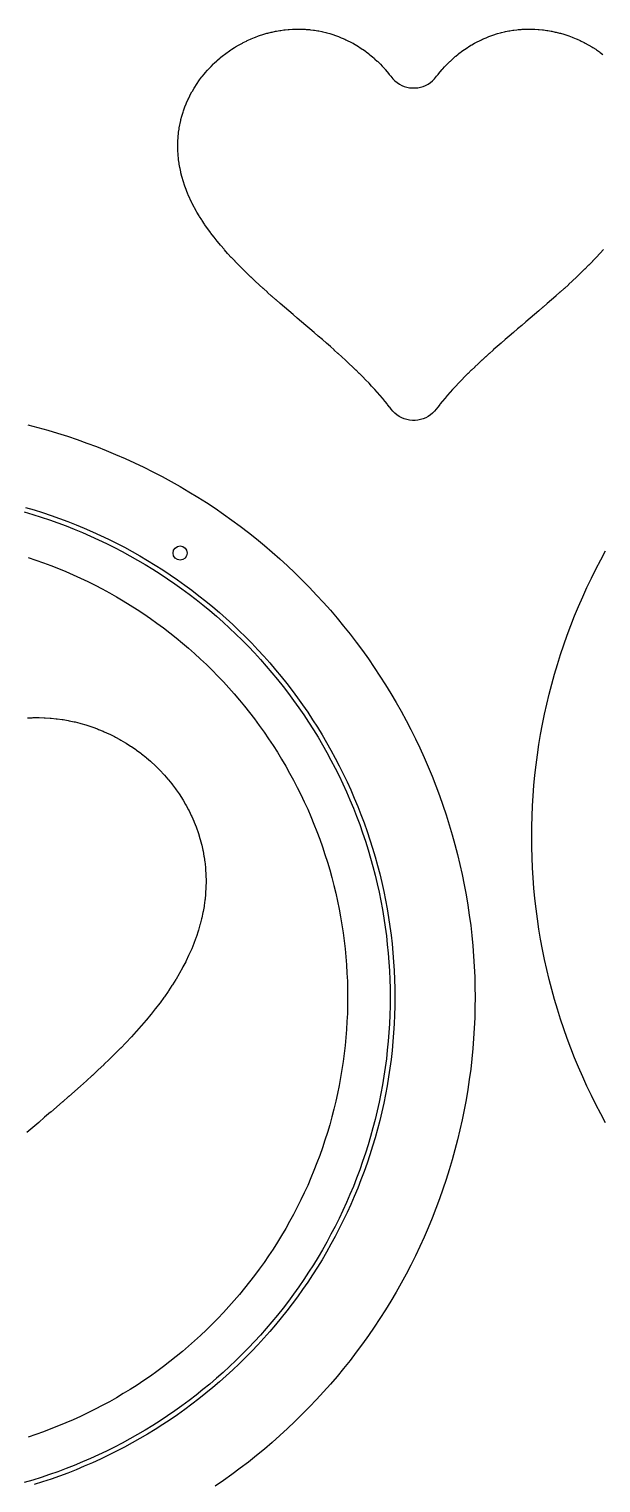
# Model space of a CAD drawing. Header units: metres. Extents: x 10 to 1210, y 10 to 2755.
# Drawn here: x 801.5 to 922.7, y 2446.1 to 2754.2 of the extents above; entities that cross this region are included whole.
import ezdxf

# ---------------------------------------------------------------- set-up
doc = ezdxf.new("R2010")
doc.units = ezdxf.units.M
for name, color, linetype in [('ACIKLIK', 5, 'Continuous'), ('ASKI_DELIK', 6, 'Continuous'), ('CAM_SABLON', 4, 'Continuous'), ('DIS_KENAR_V91_Z3', 1, 'Continuous'), ('LAMBA_T4_Z4', 3, 'Continuous')]:
    doc.layers.add(name, color=color, linetype=linetype)

msp = doc.modelspace()

# ---------------------------------------------------------------- linework, layer by layer
at = {"layer": 'ACIKLIK'}
msp.add_lwpolyline([(801.28, 2642.2), (802.91, 2641.66), (804.52, 2641.09), (806.12, 2640.49), (807.71, 2639.86), (809.29, 2639.21), (810.86, 2638.53), (812.42, 2637.82), (813.96, 2637.08), (815.49, 2636.32), (817.01, 2635.53), (818.51, 2634.71), (820, 2633.87), (821.47, 2633), (822.93, 2632.11), (824.37, 2631.19), (825.8, 2630.24), (827.21, 2629.28), (828.6, 2628.28), (829.98, 2627.27), (831.33, 2626.22), (832.67, 2625.16), (833.99, 2624.07), (835.29, 2622.96), (836.57, 2621.83), (837.84, 2620.67), (839.08, 2619.49), (840.3, 2618.3), (841.49, 2617.08), (842.67, 2615.84), (843.83, 2614.57), (844.96, 2613.29), (846.07, 2611.99), (847.16, 2610.67), (848.22, 2609.33), (849.27, 2607.98), (850.28, 2606.6), (851.28, 2605.21), (852.24, 2603.8), (853.19, 2602.37), (854.11, 2600.93), (855, 2599.47), (855.87, 2598), (856.71, 2596.51), (857.53, 2595.01), (858.32, 2593.49), (859.08, 2591.96), (859.82, 2590.42), (860.53, 2588.86), (861.21, 2587.29), (861.86, 2585.71), (862.49, 2584.12), (863.09, 2582.52), (863.66, 2580.91), (864.2, 2579.28), (864.72, 2577.65), (865.2, 2576.01), (865.66, 2574.36), (866.09, 2572.71), (866.49, 2571.04), (866.86, 2569.38), (867.2, 2567.7), (867.51, 2566.02), (867.79, 2564.33), (868.05, 2562.64), (868.27, 2560.94), (868.46, 2559.24), (868.63, 2557.54), (868.76, 2555.84), (868.86, 2554.13), (868.94, 2552.42), (868.98, 2550.71), (869, 2549), (869, 2549), (868.98, 2547.29), (868.94, 2545.58), (868.86, 2543.87), (868.76, 2542.16), (868.63, 2540.46), (868.46, 2538.76), (868.27, 2537.06), (868.05, 2535.36), (867.79, 2533.67), (867.51, 2531.98), (867.2, 2530.3), (866.86, 2528.62), (866.49, 2526.96), (866.09, 2525.29), (865.66, 2523.64), (865.2, 2521.99), (864.72, 2520.35), (864.2, 2518.72), (863.66, 2517.09), (863.09, 2515.48), (862.49, 2513.88), (861.86, 2512.29), (861.21, 2510.71), (860.53, 2509.14), (859.82, 2507.58), (859.08, 2506.04), (858.32, 2504.51), (857.53, 2502.99), (856.71, 2501.49), (855.87, 2500), (855, 2498.53), (854.11, 2497.07), (853.19, 2495.63), (852.24, 2494.2), (851.28, 2492.79), (850.28, 2491.4), (849.27, 2490.02), (848.22, 2488.67), (847.16, 2487.33), (846.07, 2486.01), (844.96, 2484.71), (843.83, 2483.43), (842.67, 2482.16), (841.49, 2480.92), (840.3, 2479.7), (839.08, 2478.51), (837.84, 2477.33), (836.57, 2476.17), (835.29, 2475.04), (833.99, 2473.93), (832.67, 2472.84), (831.33, 2471.78), (829.98, 2470.73), (828.6, 2469.72), (827.21, 2468.72), (825.8, 2467.76), (824.37, 2466.81), (822.93, 2465.89), (821.47, 2465), (820, 2464.13), (818.51, 2463.29), (817.01, 2462.47), (815.49, 2461.68), (813.96, 2460.92), (812.42, 2460.18), (810.86, 2459.47), (809.29, 2458.79), (807.71, 2458.14), (806.12, 2457.51), (804.52, 2456.91), (802.91, 2456.34), (801.28, 2455.8)], dxfattribs=at)
at = {"layer": 'ASKI_DELIK'}
msp.add_circle((833.5, 2643.14), 1.5, dxfattribs=at)
at = {"layer": 'CAM_SABLON'}
msp.add_lwpolyline([(800.49, 2651.85), (802.28, 2651.32), (804.06, 2650.76), (805.84, 2650.17), (807.6, 2649.55), (809.35, 2648.89), (811.08, 2648.21), (812.81, 2647.49), (814.52, 2646.75), (816.22, 2645.97), (817.91, 2645.17), (819.58, 2644.34), (821.23, 2643.47), (822.87, 2642.58), (824.5, 2641.66), (826.11, 2640.72), (827.7, 2639.74), (829.28, 2638.74), (830.83, 2637.71), (832.37, 2636.65), (833.89, 2635.56), (835.39, 2634.45), (836.88, 2633.32), (838.34, 2632.15), (839.78, 2630.97), (841.2, 2629.75), (842.6, 2628.52), (843.97, 2627.25), (845.33, 2625.97), (846.66, 2624.66), (847.97, 2623.33), (849.25, 2621.97), (850.52, 2620.6), (851.75, 2619.2), (852.97, 2617.78), (854.15, 2616.34), (855.32, 2614.88), (856.45, 2613.39), (857.56, 2611.89), (858.65, 2610.37), (859.71, 2608.83), (860.74, 2607.28), (861.74, 2605.7), (862.72, 2604.11), (863.66, 2602.5), (864.58, 2600.87), (865.47, 2599.23), (866.34, 2597.58), (867.17, 2595.91), (867.97, 2594.22), (868.75, 2592.52), (869.49, 2590.81), (870.21, 2589.08), (870.89, 2587.35), (871.55, 2585.6), (872.17, 2583.84), (872.76, 2582.06), (873.32, 2580.28), (873.85, 2578.49), (874.35, 2576.69), (874.82, 2574.89), (875.26, 2573.07), (875.66, 2571.25), (876.03, 2569.42), (876.37, 2567.58), (876.68, 2565.74), (876.96, 2563.89), (877.2, 2562.04), (877.41, 2560.18), (877.59, 2558.33), (877.74, 2556.46), (877.85, 2554.6), (877.93, 2552.73), (877.98, 2550.87), (878, 2549), (878, 2549), (877.98, 2547.13), (877.93, 2545.27), (877.85, 2543.4), (877.74, 2541.54), (877.59, 2539.67), (877.41, 2537.82), (877.2, 2535.96), (876.96, 2534.11), (876.68, 2532.26), (876.37, 2530.42), (876.03, 2528.58), (875.66, 2526.75), (875.26, 2524.93), (874.82, 2523.11), (874.35, 2521.31), (873.85, 2519.51), (873.32, 2517.72), (872.76, 2515.94), (872.17, 2514.16), (871.55, 2512.4), (870.89, 2510.65), (870.21, 2508.92), (869.49, 2507.19), (868.75, 2505.48), (867.97, 2503.78), (867.17, 2502.09), (866.34, 2500.42), (865.47, 2498.77), (864.58, 2497.13), (863.66, 2495.5), (862.72, 2493.89), (861.74, 2492.3), (860.74, 2490.72), (859.71, 2489.17), (858.65, 2487.63), (857.56, 2486.11), (856.45, 2484.61), (855.32, 2483.12), (854.15, 2481.66), (852.97, 2480.22), (851.75, 2478.8), (850.52, 2477.4), (849.25, 2476.03), (847.97, 2474.67), (846.66, 2473.34), (845.33, 2472.03), (843.97, 2470.75), (842.6, 2469.48), (841.2, 2468.25), (839.78, 2467.03), (838.34, 2465.85), (836.88, 2464.68), (835.39, 2463.55), (833.89, 2462.44), (832.37, 2461.35), (830.83, 2460.29), (829.28, 2459.26), (827.7, 2458.26), (826.11, 2457.28), (824.5, 2456.34), (822.87, 2455.42), (821.23, 2454.53), (819.58, 2453.66), (817.91, 2452.83), (816.22, 2452.03), (814.52, 2451.25), (812.81, 2450.51), (811.08, 2449.79), (809.35, 2449.11), (807.6, 2448.45), (805.84, 2447.83), (804.06, 2447.24), (802.28, 2446.68), (800.49, 2446.15)], dxfattribs=at)
at = {"layer": 'DIS_KENAR_V91_Z3'}
for points in [[(923.19, 2707.51), (922.49, 2706.73), (922.43, 2706.66), (921.71, 2705.87), (921.65, 2705.81), (920.91, 2705.02), (920.85, 2704.96), (920.09, 2704.18), (920.04, 2704.13), (919.26, 2703.34), (919.21, 2703.29), (918.41, 2702.51), (918.37, 2702.47), (917.55, 2701.68), (917.51, 2701.64), (916.68, 2700.86), (916.65, 2700.83), (915.8, 2700.05), (915.77, 2700.01), (914.92, 2699.24), (914.88, 2699.21), (914.02, 2698.43), (913.99, 2698.41), (913.12, 2697.63), (913.1, 2697.61), (912.21, 2696.83), (912.19, 2696.82), (911.31, 2696.04), (911.29, 2696.03), (910.4, 2695.26), (910.38, 2695.25), (909.49, 2694.47), (909.48, 2694.47), (908.58, 2693.7), (908.57, 2693.69), (907.67, 2692.92), (906.77, 2692.16), (905.88, 2691.4), (904.99, 2690.64), (904.11, 2689.89), (903.24, 2689.14), (902.38, 2688.4), (901.54, 2687.66), (900.7, 2686.93), (899.87, 2686.2), (899.83, 2686.16), (899.06, 2685.47), (899.02, 2685.44), (898.26, 2684.75), (898.22, 2684.71), (897.48, 2684.04), (897.44, 2683.99), (896.72, 2683.33), (896.67, 2683.28), (895.98, 2682.62), (895.92, 2682.57), (895.25, 2681.93), (895.19, 2681.87), (894.54, 2681.23), (894.48, 2681.17), (893.85, 2680.55), (893.79, 2680.48), (893.19, 2679.87), (893.12, 2679.8), (892.54, 2679.2), (892.47, 2679.12), (891.92, 2678.53), (891.84, 2678.46), (891.31, 2677.88), (891.24, 2677.8), (890.73, 2677.23), (890.65, 2677.14), (890.17, 2676.59), (890.09, 2676.5), (889.64, 2675.96), (889.56, 2675.87), (889.12, 2675.34), (889.04, 2675.24), (888.63, 2674.74), (888.55, 2674.63), (888.17, 2674.14), (888.08, 2674.03), (887.79, 2673.64), (887.41, 2673.19), (887, 2672.78), (886.55, 2672.42), (886.06, 2672.09), (885.54, 2671.82), (885, 2671.6), (884.44, 2671.43), (883.87, 2671.32), (883.29, 2671.26), (882.71, 2671.26), (882.13, 2671.32), (881.56, 2671.43), (881, 2671.6), (880.46, 2671.82), (879.94, 2672.09), (879.45, 2672.42), (879, 2672.78), (878.59, 2673.19), (878.21, 2673.64), (877.92, 2674.03), (877.83, 2674.14), (877.45, 2674.63), (877.37, 2674.74), (876.96, 2675.24), (876.88, 2675.34), (876.44, 2675.87), (876.36, 2675.96), (875.91, 2676.5), (875.83, 2676.59), (875.35, 2677.14), (875.27, 2677.23), (874.76, 2677.8), (874.69, 2677.88), (874.16, 2678.46), (874.08, 2678.53), (873.53, 2679.12), (873.46, 2679.2), (872.88, 2679.8), (872.81, 2679.87), (872.21, 2680.48), (872.15, 2680.55), (871.52, 2681.17), (871.46, 2681.23), (870.81, 2681.87), (870.75, 2681.93), (870.08, 2682.57), (870.02, 2682.62), (869.33, 2683.28), (869.28, 2683.33), (868.56, 2683.99), (868.52, 2684.04), (867.78, 2684.71), (867.74, 2684.75), (866.98, 2685.44), (866.94, 2685.47), (866.17, 2686.16), (866.13, 2686.2), (865.34, 2686.89), (864.5, 2687.63), (863.65, 2688.38), (862.78, 2689.12), (861.91, 2689.87), (861.02, 2690.63), (860.13, 2691.39), (859.23, 2692.16), (858.34, 2692.92), (857.44, 2693.69), (857.43, 2693.69), (856.53, 2694.46), (856.52, 2694.47), (855.63, 2695.23), (855.62, 2695.25), (854.73, 2696.01), (854.71, 2696.03), (853.83, 2696.8), (853.81, 2696.82), (852.93, 2697.59), (852.9, 2697.61), (852.03, 2698.38), (852.01, 2698.41), (851.15, 2699.18), (851.11, 2699.21), (850.26, 2699.98), (850.23, 2700.02), (849.39, 2700.79), (849.35, 2700.83), (848.53, 2701.6), (848.49, 2701.64), (847.68, 2702.42), (847.63, 2702.47), (846.84, 2703.25), (846.79, 2703.3), (846.01, 2704.08), (845.96, 2704.13), (845.2, 2704.91), (845.15, 2704.97), (844.41, 2705.75), (844.35, 2705.81), (843.63, 2706.59), (843.57, 2706.66), (842.88, 2707.44), (842.81, 2707.52), (842.14, 2708.3), (842.07, 2708.38), (841.42, 2709.16), (841.35, 2709.25), (840.7, 2710.07), (840.7, 2710.07), (840.62, 2710.17), (840.03, 2710.95), (839.95, 2711.05), (839.38, 2711.83), (839.3, 2711.94), (838.76, 2712.71), (838.68, 2712.83), (838.17, 2713.61), (838.09, 2713.73), (837.61, 2714.5), (837.53, 2714.64), (837.07, 2715.4), (836.99, 2715.55), (836.57, 2716.31), (836.49, 2716.46), (836.09, 2717.22), (836.01, 2717.38), (835.65, 2718.14), (835.57, 2718.31), (835.24, 2719.06), (835.16, 2719.23), (834.86, 2719.98), (834.79, 2720.16), (834.52, 2720.91), (834.45, 2721.1), (834.21, 2721.84), (834.14, 2722.04), (833.93, 2722.77), (833.87, 2722.98), (833.69, 2723.7), (833.64, 2723.92), (833.48, 2724.64), (833.44, 2724.86), (833.32, 2725.57), (833.28, 2725.8), (833.18, 2726.51), (833.16, 2726.74), (833.09, 2727.45), (833.07, 2727.68), (833.03, 2728.38), (833.02, 2728.62), (833, 2729.31), (833, 2729.55), (833.02, 2730.24), (833.03, 2730.48), (833.07, 2731.17), (833.09, 2731.41), (833.15, 2732.09), (833.18, 2732.33), (833.28, 2733.01), (833.32, 2733.25), (833.44, 2733.92), (833.49, 2734.16), (833.64, 2734.83), (833.69, 2735.06), (833.87, 2735.72), (833.94, 2735.95), (834.14, 2736.61), (834.21, 2736.83), (834.44, 2737.48), (834.52, 2737.7), (834.78, 2738.35), (834.87, 2738.56), (835.15, 2739.2), (835.25, 2739.41), (835.56, 2740.04), (835.66, 2740.24), (836, 2740.87), (836.11, 2741.06), (836.47, 2741.67), (836.59, 2741.87), (836.97, 2742.47), (837.09, 2742.65), (837.5, 2743.24), (837.63, 2743.42), (838.06, 2744), (838.2, 2744.17), (838.65, 2744.73), (838.79, 2744.9), (839.27, 2745.45), (839.42, 2745.61), (839.91, 2746.14), (840.06, 2746.29), (840.58, 2746.81), (840.74, 2746.96), (841.28, 2747.45), (841.44, 2747.6), (841.99, 2748.08), (842.16, 2748.21), (842.73, 2748.67), (842.9, 2748.8), (843.49, 2749.24), (843.66, 2749.36), (844.26, 2749.78), (844.44, 2749.9), (845.06, 2750.29), (845.24, 2750.4), (845.87, 2750.77), (846.05, 2750.88), (846.7, 2751.23), (846.88, 2751.33), (847.54, 2751.65), (847.73, 2751.74), (848.39, 2752.04), (848.59, 2752.13), (849.25, 2752.4), (849.45, 2752.48), (850.13, 2752.73), (850.33, 2752.8), (851.01, 2753.03), (851.22, 2753.09), (851.9, 2753.29), (852.11, 2753.35), (852.8, 2753.52), (853.01, 2753.57), (853.7, 2753.72), (853.91, 2753.76), (854.6, 2753.88), (854.82, 2753.91), (855.51, 2754.01), (855.73, 2754.03), (856.41, 2754.1), (856.64, 2754.12), (857.32, 2754.16), (857.54, 2754.17), (858.22, 2754.19), (858.45, 2754.19), (859.12, 2754.18), (859.34, 2754.18), (860.02, 2754.14), (860.24, 2754.13), (860.9, 2754.07), (861.13, 2754.05), (861.79, 2753.97), (862.01, 2753.94), (862.66, 2753.83), (862.88, 2753.79), (863.52, 2753.66), (863.74, 2753.61), (864.38, 2753.46), (864.59, 2753.41), (865.22, 2753.23), (865.43, 2753.17), (866.04, 2752.97), (866.25, 2752.9), (866.86, 2752.69), (867.06, 2752.61), (867.66, 2752.37), (867.86, 2752.29), (868.44, 2752.03), (868.63, 2751.94), (869.21, 2751.66), (869.4, 2751.57), (869.96, 2751.27), (870.14, 2751.17), (870.69, 2750.86), (870.87, 2750.75), (871.4, 2750.42), (871.57, 2750.31), (872.09, 2749.96), (872.26, 2749.85), (872.77, 2749.49), (872.92, 2749.37), (873.42, 2748.99), (873.57, 2748.87), (874.05, 2748.48), (874.19, 2748.36), (874.66, 2747.96), (874.79, 2747.83), (875.24, 2747.42), (875.37, 2747.29), (875.8, 2746.87), (875.93, 2746.74), (876.34, 2746.31), (876.46, 2746.18), (876.86, 2745.74), (876.97, 2745.61), (877.36, 2745.16), (877.46, 2745.03), (877.83, 2744.58), (877.93, 2744.45), (878.14, 2744.18), (878.6, 2743.62), (879.02, 2743.21), (879.47, 2742.85), (879.96, 2742.53), (880.47, 2742.26), (881.01, 2742.04), (881.56, 2741.88), (882.13, 2741.76), (882.71, 2741.71), (883.29, 2741.71), (883.87, 2741.76), (884.44, 2741.88), (884.99, 2742.04), (885.53, 2742.26), (886.04, 2742.53), (886.53, 2742.85), (886.98, 2743.21), (887.4, 2743.62), (887.86, 2744.18), (888.07, 2744.45), (888.17, 2744.58), (888.54, 2745.03), (888.64, 2745.16), (889.03, 2745.61), (889.14, 2745.74), (889.54, 2746.18), (889.66, 2746.31), (890.07, 2746.74), (890.2, 2746.87), (890.63, 2747.29), (890.76, 2747.42), (891.21, 2747.83), (891.34, 2747.96), (891.81, 2748.36), (891.95, 2748.48), (892.43, 2748.87), (892.58, 2748.99), (893.08, 2749.37), (893.23, 2749.49), (893.74, 2749.85), (893.91, 2749.96), (894.43, 2750.31), (894.6, 2750.42), (895.13, 2750.75), (895.31, 2750.86), (895.86, 2751.17), (896.04, 2751.27), (896.6, 2751.57), (896.79, 2751.66), (897.37, 2751.94), (897.56, 2752.03), (898.14, 2752.29), (898.34, 2752.37), (898.94, 2752.61), (899.14, 2752.69), (899.75, 2752.9), (899.96, 2752.97), (900.57, 2753.17), (900.78, 2753.23), (901.41, 2753.41), (901.62, 2753.46), (902.26, 2753.61), (902.48, 2753.66), (903.12, 2753.79), (903.34, 2753.83), (903.99, 2753.94), (904.21, 2753.97), (904.87, 2754.05), (905.1, 2754.07), (905.76, 2754.13), (905.98, 2754.14), (906.66, 2754.18), (906.88, 2754.18), (907.56, 2754.19), (907.78, 2754.19), (908.46, 2754.17), (908.68, 2754.16), (909.36, 2754.12), (909.59, 2754.1), (910.27, 2754.03), (910.49, 2754.01), (911.18, 2753.91), (911.4, 2753.88), (912.09, 2753.76), (912.3, 2753.72), (912.99, 2753.57), (913.2, 2753.52), (913.89, 2753.35), (914.1, 2753.29), (914.78, 2753.09), (914.99, 2753.03), (915.67, 2752.8), (915.87, 2752.73), (916.55, 2752.48), (916.75, 2752.4), (917.41, 2752.13), (917.61, 2752.04), (918.27, 2751.74), (918.46, 2751.65), (919.12, 2751.33), (919.3, 2751.23), (919.95, 2750.88), (920.13, 2750.77), (920.76, 2750.4), (920.94, 2750.29), (921.56, 2749.9), (921.74, 2749.78), (922.34, 2749.36), (922.51, 2749.24), (923.1, 2748.8)], [(801.24, 2670.29), (803.35, 2669.74), (805.45, 2669.16), (807.55, 2668.54), (809.63, 2667.88), (811.7, 2667.19), (813.75, 2666.46), (815.8, 2665.7), (817.83, 2664.9), (819.84, 2664.06), (821.84, 2663.19), (823.83, 2662.29), (825.8, 2661.35), (827.75, 2660.38), (829.68, 2659.37), (831.6, 2658.33), (833.5, 2657.25), (835.38, 2656.15), (837.24, 2655.01), (839.08, 2653.83), (840.9, 2652.63), (842.7, 2651.39), (844.47, 2650.13), (846.23, 2648.83), (847.96, 2647.5), (849.67, 2646.14), (851.35, 2644.76), (853.01, 2643.34), (854.64, 2641.89), (856.25, 2640.42), (857.83, 2638.92), (859.39, 2637.39), (860.92, 2635.83), (862.42, 2634.25), (863.89, 2632.64), (865.34, 2631.01), (866.76, 2629.35), (868.14, 2627.67), (869.5, 2625.96), (870.83, 2624.23), (872.13, 2622.47), (873.39, 2620.7), (874.63, 2618.9), (875.83, 2617.08), (877.01, 2615.24), (878.15, 2613.38), (879.25, 2611.5), (880.33, 2609.6), (881.37, 2607.68), (882.38, 2605.75), (883.35, 2603.8), (884.29, 2601.83), (885.19, 2599.84), (886.06, 2597.84), (886.9, 2595.83), (887.7, 2593.8), (888.46, 2591.75), (889.19, 2589.7), (889.88, 2587.63), (890.54, 2585.55), (891.16, 2583.45), (891.74, 2581.35), (892.29, 2579.24), (892.8, 2577.12), (893.27, 2574.99), (893.7, 2572.85), (894.1, 2570.71), (894.46, 2568.55), (894.78, 2566.4), (895.07, 2564.23), (895.32, 2562.07), (895.52, 2559.89), (895.7, 2557.72), (895.83, 2555.54), (895.92, 2553.36), (895.98, 2551.18), (896, 2549), (896, 2549), (895.98, 2546.82), (895.92, 2544.64), (895.83, 2542.46), (895.7, 2540.28), (895.52, 2538.11), (895.32, 2535.93), (895.07, 2533.77), (894.78, 2531.6), (894.46, 2529.45), (894.1, 2527.29), (893.7, 2525.15), (893.27, 2523.01), (892.8, 2520.88), (892.29, 2518.76), (891.74, 2516.65), (891.16, 2514.55), (890.54, 2512.45), (889.88, 2510.37), (889.19, 2508.3), (888.46, 2506.25), (887.7, 2504.2), (886.9, 2502.17), (886.06, 2500.16), (885.19, 2498.16), (884.29, 2496.17), (883.35, 2494.2), (882.38, 2492.25), (881.37, 2490.32), (880.33, 2488.4), (879.25, 2486.5), (878.15, 2484.62), (877.01, 2482.76), (875.83, 2480.92), (874.63, 2479.1), (873.39, 2477.3), (872.13, 2475.53), (870.83, 2473.77), (869.5, 2472.04), (868.14, 2470.33), (866.76, 2468.65), (865.34, 2466.99), (863.89, 2465.36), (862.42, 2463.75), (860.92, 2462.17), (859.39, 2460.61), (857.83, 2459.08), (856.25, 2457.58), (854.64, 2456.11), (853.01, 2454.66), (851.35, 2453.24), (849.67, 2451.86), (847.96, 2450.5), (846.23, 2449.17), (844.47, 2447.87), (842.7, 2446.61), (840.9, 2445.37)], [(923.67, 2522.4), (922.63, 2524.32), (921.62, 2526.25), (920.65, 2528.2), (919.71, 2530.17), (918.81, 2532.16), (917.94, 2534.16), (917.1, 2536.17), (916.3, 2538.2), (915.54, 2540.25), (914.81, 2542.3), (914.12, 2544.37), (913.46, 2546.45), (912.84, 2548.55), (912.26, 2550.65), (911.71, 2552.76), (911.2, 2554.88), (910.73, 2557.01), (910.3, 2559.15), (909.9, 2561.29), (909.54, 2563.45), (909.22, 2565.6), (908.93, 2567.77), (908.68, 2569.93), (908.48, 2572.11), (908.3, 2574.28), (908.17, 2576.46), (908.08, 2578.64), (908.02, 2580.82), (908, 2583), (908.02, 2585.18), (908.08, 2587.36), (908.17, 2589.54), (908.3, 2591.72), (908.48, 2593.89), (908.68, 2596.07), (908.93, 2598.23), (909.22, 2600.4), (909.54, 2602.55), (909.9, 2604.71), (910.3, 2606.85), (910.73, 2608.99), (911.2, 2611.12), (911.71, 2613.24), (912.26, 2615.35), (912.84, 2617.45), (913.46, 2619.55), (914.12, 2621.63), (914.81, 2623.7), (915.54, 2625.75), (916.3, 2627.8), (917.1, 2629.83), (917.94, 2631.84), (918.81, 2633.84), (919.71, 2635.83), (920.65, 2637.8), (921.62, 2639.75), (922.63, 2641.68), (923.67, 2643.6)], [(801.13, 2608.2), (802.16, 2608.25), (802.39, 2608.26), (803.42, 2608.27), (803.64, 2608.27), (804.69, 2608.24), (804.91, 2608.23), (805.95, 2608.16), (806.18, 2608.15), (807.23, 2608.04), (807.44, 2608.01), (808.5, 2607.87), (808.71, 2607.84), (809.76, 2607.65), (809.98, 2607.61), (811.03, 2607.39), (811.24, 2607.34), (812.28, 2607.08), (812.5, 2607.02), (813.54, 2606.72), (813.74, 2606.65), (814.78, 2606.31), (814.98, 2606.24), (816, 2605.86), (816.2, 2605.78), (817.22, 2605.36), (817.42, 2605.28), (818.42, 2604.82), (818.61, 2604.73), (819.6, 2604.24), (819.79, 2604.14), (820.76, 2603.61), (820.95, 2603.51), (821.9, 2602.94), (822.08, 2602.83), (823.02, 2602.23), (823.2, 2602.12), (824.11, 2601.48), (824.29, 2601.36), (825.18, 2600.7), (825.35, 2600.57), (826.22, 2599.87), (826.38, 2599.73), (827.22, 2599.01), (827.38, 2598.87), (828.2, 2598.11), (828.35, 2597.96), (829.14, 2597.18), (829.29, 2597.03), (830.05, 2596.22), (830.19, 2596.06), (830.92, 2595.23), (831.06, 2595.06), (831.75, 2594.2), (831.88, 2594.03), (832.54, 2593.15), (832.67, 2592.97), (833.29, 2592.08), (833.42, 2591.89), (834, 2590.97), (834.12, 2590.78), (834.67, 2589.85), (834.78, 2589.65), (835.29, 2588.7), (835.4, 2588.5), (835.87, 2587.53), (835.97, 2587.32), (836.4, 2586.35), (836.49, 2586.13), (836.88, 2585.14), (836.96, 2584.92), (837.32, 2583.92), (837.39, 2583.7), (837.7, 2582.68), (837.77, 2582.46), (838.04, 2581.43), (838.1, 2581.2), (838.33, 2580.17), (838.38, 2579.94), (838.56, 2578.9), (838.6, 2578.66), (838.75, 2577.62), (838.78, 2577.38), (838.88, 2576.33), (838.9, 2576.09), (838.97, 2575.03), (838.98, 2574.79), (839, 2573.72), (839, 2573.49), (838.98, 2572.42), (838.97, 2572.18), (838.9, 2571.1), (838.88, 2570.87), (838.78, 2569.79), (838.75, 2569.56), (838.6, 2568.47), (838.57, 2568.25), (838.37, 2567.16), (838.33, 2566.94), (838.1, 2565.84), (838.05, 2565.63), (837.77, 2564.52), (837.71, 2564.32), (837.39, 2563.21), (837.32, 2563.01), (836.96, 2561.9), (836.89, 2561.71), (836.48, 2560.59), (836.41, 2560.41), (835.96, 2559.29), (835.88, 2559.12), (835.38, 2557.99), (835.31, 2557.83), (834.77, 2556.7), (834.69, 2556.54), (834.1, 2555.42), (834.02, 2555.27), (833.4, 2554.14), (833.31, 2553.99), (832.65, 2552.86), (832.57, 2552.73), (831.86, 2551.6), (831.78, 2551.47), (831.03, 2550.34), (830.95, 2550.22), (830.16, 2549.09), (830.08, 2548.98), (829.25, 2547.85), (829.18, 2547.75), (828.31, 2546.61), (828.24, 2546.52), (827.37, 2545.43), (827.3, 2545.34), (826.37, 2544.21), (826.3, 2544.13), (825.33, 2543), (825.26, 2542.92), (824.26, 2541.79), (824.2, 2541.72), (823.17, 2540.6), (823.11, 2540.53), (822.05, 2539.41), (821.99, 2539.35), (820.91, 2538.23), (820.85, 2538.18), (819.74, 2537.06), (819.69, 2537.01), (818.56, 2535.9), (818.51, 2535.85), (817.36, 2534.74), (817.32, 2534.7), (816.14, 2533.59), (816.1, 2533.56), (814.91, 2532.45), (814.88, 2532.42), (813.67, 2531.32), (813.64, 2531.29), (812.42, 2530.19), (812.39, 2530.17), (811.16, 2529.07), (811.13, 2529.05), (809.89, 2527.96), (809.87, 2527.94), (808.62, 2526.85), (808.6, 2526.84), (807.35, 2525.75), (807.33, 2525.74), (806.08, 2524.66), (806.07, 2524.65), (804.8, 2523.57), (804.8, 2523.57), (803.54, 2522.49), (802.27, 2521.42), (801.02, 2520.35)]]:
    msp.add_lwpolyline(points, dxfattribs=at)
at = {"layer": 'LAMBA_T4_Z4'}
msp.add_lwpolyline([(800.77, 2652.82), (802.58, 2652.28), (804.37, 2651.71), (806.16, 2651.12), (807.94, 2650.49), (809.7, 2649.83), (811.46, 2649.14), (813.2, 2648.41), (814.93, 2647.66), (816.64, 2646.88), (818.34, 2646.07), (820.03, 2645.23), (821.7, 2644.36), (823.36, 2643.46), (825, 2642.53), (826.62, 2641.57), (828.23, 2640.59), (829.82, 2639.58), (831.39, 2638.54), (832.95, 2637.47), (834.48, 2636.37), (836, 2635.25), (837.49, 2634.1), (838.97, 2632.93), (840.42, 2631.73), (841.85, 2630.51), (843.27, 2629.26), (844.66, 2627.99), (846.02, 2626.69), (847.37, 2625.37), (848.69, 2624.02), (849.99, 2622.66), (851.26, 2621.27), (852.51, 2619.85), (853.73, 2618.42), (854.93, 2616.97), (856.1, 2615.49), (857.25, 2614), (858.37, 2612.48), (859.47, 2610.95), (860.54, 2609.39), (861.58, 2607.82), (862.59, 2606.23), (863.57, 2604.62), (864.53, 2603), (865.46, 2601.36), (866.36, 2599.7), (867.23, 2598.03), (868.07, 2596.34), (868.88, 2594.64), (869.66, 2592.93), (870.41, 2591.2), (871.14, 2589.46), (871.83, 2587.7), (872.49, 2585.94), (873.12, 2584.16), (873.71, 2582.37), (874.28, 2580.58), (874.82, 2578.77), (875.32, 2576.95), (875.79, 2575.13), (876.23, 2573.29), (876.64, 2571.45), (877.02, 2569.61), (877.36, 2567.75), (877.67, 2565.89), (877.95, 2564.03), (878.19, 2562.16), (878.41, 2560.29), (878.59, 2558.41), (878.74, 2556.53), (878.85, 2554.65), (878.93, 2552.77), (878.98, 2550.88), (879, 2549), (879, 2549), (878.98, 2547.12), (878.93, 2545.23), (878.85, 2543.35), (878.74, 2541.47), (878.59, 2539.59), (878.41, 2537.71), (878.19, 2535.84), (877.95, 2533.97), (877.67, 2532.11), (877.36, 2530.25), (877.02, 2528.39), (876.64, 2526.55), (876.23, 2524.71), (875.79, 2522.87), (875.32, 2521.05), (874.82, 2519.23), (874.28, 2517.42), (873.71, 2515.63), (873.12, 2513.84), (872.49, 2512.06), (871.83, 2510.3), (871.14, 2508.54), (870.41, 2506.8), (869.66, 2505.07), (868.88, 2503.36), (868.07, 2501.66), (867.23, 2499.97), (866.36, 2498.3), (865.46, 2496.64), (864.53, 2495), (863.57, 2493.38), (862.59, 2491.77), (861.58, 2490.18), (860.54, 2488.61), (859.47, 2487.05), (858.37, 2485.52), (857.25, 2484), (856.1, 2482.51), (854.93, 2481.03), (853.73, 2479.58), (852.51, 2478.15), (851.26, 2476.73), (849.99, 2475.34), (848.69, 2473.98), (847.37, 2472.63), (846.02, 2471.31), (844.66, 2470.01), (843.27, 2468.74), (841.85, 2467.49), (840.42, 2466.27), (838.97, 2465.07), (837.49, 2463.9), (836, 2462.75), (834.48, 2461.63), (832.95, 2460.53), (831.39, 2459.46), (829.82, 2458.42), (828.23, 2457.41), (826.62, 2456.43), (825, 2455.47), (823.36, 2454.54), (821.7, 2453.64), (820.03, 2452.77), (818.34, 2451.93), (816.64, 2451.12), (814.93, 2450.34), (813.2, 2449.59), (811.46, 2448.86), (809.7, 2448.17), (807.94, 2447.51), (806.16, 2446.88), (804.37, 2446.29), (802.58, 2445.72)], dxfattribs=at)

doc.saveas('drawing.dxf')
